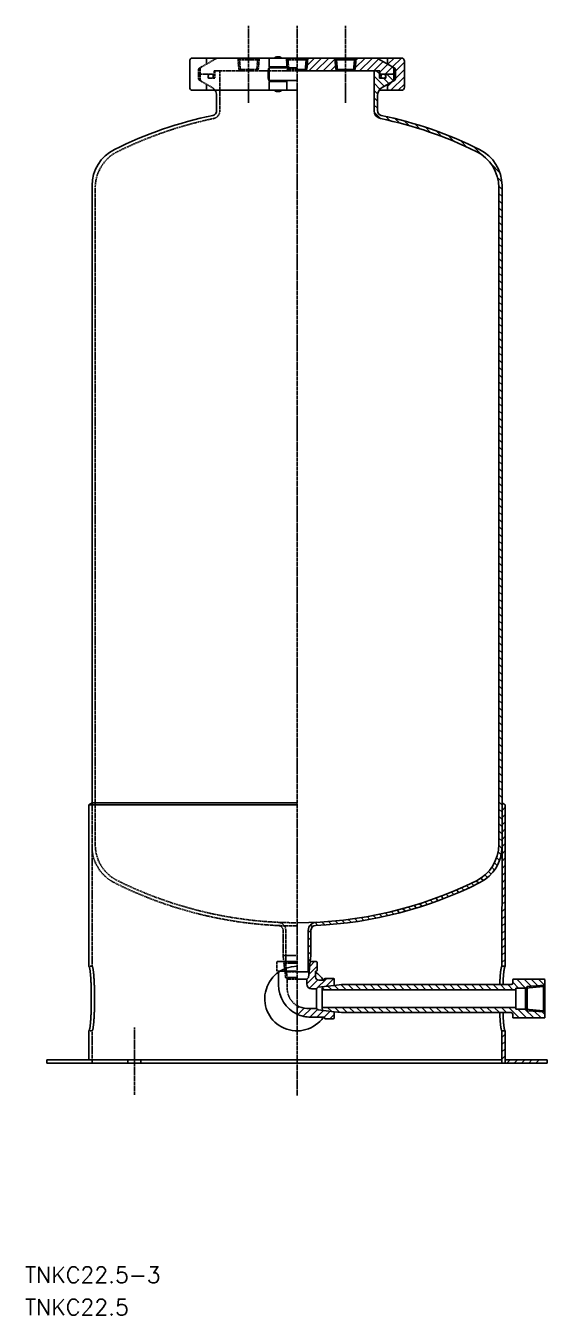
# Model space of a CAD drawing. Extents: x -175 to 175, y -1079 to 175.
# Drawn here: x -168 to 155, y -1079 to -280 of the extents above; entities that cross this region are included whole.
import ezdxf

# ---------------------------------------------------------------- set-up
doc = ezdxf.new("R2010")
doc.units = 0
doc.linetypes.add('CENTER', pattern=[2, 1.25, -0.25, 0.25, -0.25])
doc.linetypes.add('DASHED', pattern=[0.75, 0.5, -0.25])
doc.layers.get('0').update_dxf_attribs({"linetype": 'CONTINUOUS'})
doc.layers.add('CENTER', color=1, linetype='CENTER')
doc.styles.get("Standard").update_dxf_attribs({"font": 'txt.shx', "bigfont": 'bigfont.shx'})

# ---------------------------------------------------------------- blocks, each defined once
blk = doc.blocks.new('*X9')
at = {"color": 0, "linetype": 'CONTINUOUS'}
for p, q in [((130.07, -923), (132.07, -921)), ((134.56, -923), (136.56, -921)), ((139.05, -923), (141.05, -921)), ((143.54, -923), (145.54, -921)), ((148.03, -923), (150.03, -921))]:
    blk.add_line(p, q, dxfattribs=at)
blk = doc.blocks.new('*X10')
at = {"color": 0, "linetype": 'CONTINUOUS'}
for p, q in [((126.99, -907.07), (128.99, -905.07)), ((126.99, -911.56), (128.99, -909.56)), ((126.99, -916.05), (128.99, -914.05)), ((126.99, -920.54), (128.99, -918.54))]:
    blk.add_line(p, q, dxfattribs=at)
blk = doc.blocks.new('*X11')
at = {"color": 0, "linetype": 'CONTINUOUS'}
for p, q in [((6.22, -304.55), (10.77, -300)), ((7.26, -308), (15.26, -300)), ((11.75, -308), (19.75, -300)), ((16.24, -308), (23.45, -300.79)), ((36.08, -306.12), (42.2, -300)), ((36.52, -301.19), (37.71, -300)), ((38.69, -308), (46.69, -300)), ((43.18, -308), (50.6, -300.57)), ((47.67, -308), (53.45, -302.22)), ((56.3, -303.86), (60.16, -300)), ((59.14, -305.51), (64.64, -300.01)), ((61, -308.14), (66.5, -302.64)), ((20.73, -308), (23.81, -304.91)), ((51.35, -308.81), (56.3, -303.86)), ((54.65, -310), (59.14, -305.51)), ((58.12, -320), (66.5, -311.62)), ((59.14, -310), (60, -309.14)), ((61, -312.63), (66.5, -307.13)), ((56, -317.63), (59.12, -314.51)), ((62.61, -320), (66.5, -316.11))]:
    blk.add_line(p, q, dxfattribs=at)
blk = doc.blocks.new('*X12')
at = {"color": 0, "linetype": 'CONTINUOUS'}
for p, q in [((127, -761.87), (127.1, -761.77)), ((127, -766.36), (129, -764.36)), ((127, -770.85), (129, -768.85)), ((127, -775.34), (129, -773.35)), ((127, -779.83), (129, -777.84)), ((127, -784.32), (129, -782.33)), ((127, -788.81), (129, -786.82)), ((127, -793.31), (129, -791.31)), ((127, -797.8), (129, -795.8)), ((127, -802.29), (129, -800.29)), ((127, -806.78), (129, -804.78)), ((127, -811.27), (128.99, -809.27)), ((127, -815.76), (128.99, -813.76)), ((126.99, -824.74), (128.99, -822.74)), ((127, -820.25), (128.99, -818.25)), ((126.99, -829.23), (128.99, -827.23)), ((126.99, -833.72), (128.99, -831.72)), ((126.99, -838.21), (128.99, -836.21)), ((126.99, -842.7), (128.99, -840.7)), ((126.99, -847.19), (128.99, -845.2)), ((126.99, -851.69), (128.99, -849.69)), ((126.99, -856.18), (128.99, -854.18)), ((126.99, -860.67), (128.99, -858.67))]:
    blk.add_line(p, q, dxfattribs=at)
blk = doc.blocks.new('*X13')
at = {"color": 0, "linetype": 'CONTINUOUS'}
for p, q in [((7.29, -868.11), (12.5, -862.9)), ((7.88, -863.03), (10.91, -860)), ((6.07, -873.82), (11.5, -868.39)), ((11.95, -876.93), (18.37, -870.5)), ((17.98, -875.38), (22.78, -870.58)), ((7.76, -876.62), (12.96, -871.43)), ((0, -888.87), (0.99, -887.88)), ((0.52, -892.84), (4.43, -888.94)), ((3.89, -893.96), (8.78, -889.07)), ((7.85, -894.49), (12.64, -889.71)), ((12.33, -894.5), (16.39, -890.44)), ((16.82, -894.5), (20.44, -890.89)), ((20.31, -895.5), (23, -892.81))]:
    blk.add_line(p, q, dxfattribs=at)
blk = doc.blocks.new('*X14')
at = {"color": 0, "linetype": 'CONTINUOUS'}
for p, q in [((141.62, -876.45), (136.17, -871)), ((144.99, -875.33), (140.66, -871)), ((149.18, -875.02), (145.15, -871)), ((153.36, -874.72), (149.64, -871)), ((17, -877.55), (15.76, -876.31)), ((21.49, -877.55), (19.19, -875.25)), ((25.98, -877.55), (23.24, -874.81)), ((30.47, -877.55), (27.3, -874.38)), ((34.96, -877.55), (31.76, -874.35)), ((39.45, -877.55), (36.25, -874.35)), ((43.94, -877.55), (40.74, -874.35)), ((48.43, -877.55), (45.23, -874.35)), ((52.92, -877.55), (49.72, -874.35)), ((57.41, -877.55), (54.21, -874.35)), ((61.9, -877.55), (58.7, -874.35)), ((66.39, -877.55), (63.19, -874.35)), ((70.88, -877.55), (67.68, -874.35)), ((75.37, -877.55), (72.17, -874.35)), ((79.86, -877.55), (76.66, -874.35)), ((84.35, -877.55), (81.15, -874.35)), ((88.84, -877.55), (85.64, -874.35)), ((93.33, -877.55), (90.13, -874.35)), ((97.82, -877.55), (94.62, -874.35)), ((102.31, -877.55), (99.11, -874.35)), ((106.8, -877.55), (103.6, -874.35)), ((111.29, -877.55), (108.09, -874.35)), ((115.78, -877.55), (112.58, -874.35)), ((120.27, -877.55), (117.07, -874.35)), ((124.76, -877.55), (121.56, -874.35)), ((129.25, -877.55), (126.05, -874.35)), ((133.74, -877.55), (130.54, -874.35)), ((137.15, -876.47), (133.61, -872.92)), ((21.47, -891), (18.92, -888.45)), ((26.49, -891.53), (23.41, -888.45)), ((31.1, -891.65), (27.9, -888.45)), ((35.59, -891.65), (32.39, -888.45)), ((40.08, -891.65), (36.88, -888.45)), ((44.57, -891.65), (41.37, -888.45)), ((49.06, -891.65), (45.86, -888.45)), ((53.55, -891.65), (50.35, -888.45)), ((58.04, -891.65), (54.84, -888.45)), ((62.53, -891.65), (59.33, -888.45)), ((67.02, -891.65), (63.82, -888.45)), ((71.51, -891.65), (68.31, -888.45)), ((76, -891.65), (72.8, -888.45)), ((80.49, -891.65), (77.29, -888.45)), ((84.98, -891.65), (81.78, -888.45)), ((89.47, -891.65), (86.27, -888.45)), ((93.96, -891.65), (90.76, -888.45)), ((98.45, -891.65), (95.25, -888.45)), ((102.94, -891.65), (99.74, -888.45)), ((107.43, -891.65), (104.23, -888.45)), ((111.92, -891.65), (108.72, -888.45)), ((116.41, -891.65), (113.21, -888.45)), ((120.9, -891.65), (117.7, -888.45)), ((125.39, -891.65), (122.19, -888.45)), ((129.88, -891.65), (126.68, -888.45)), ((137.72, -895), (131.17, -888.45)), ((142.21, -895), (136.74, -889.53)), ((146.7, -895), (141.23, -889.53)), ((151.19, -895), (147.01, -890.82)), ((153.61, -892.92), (151.86, -891.17))]:
    blk.add_line(p, q, dxfattribs=at)
blk = doc.blocks.new('*X15')
at = {"color": 0, "linetype": 'CONTINUOUS'}
for p, q in [((54.06, -317.43), (47.8, -311.16)), ((51, -309.87), (49.13, -308)), ((59.63, -314.01), (55.62, -310)), ((51.41, -319.26), (47.8, -315.65)), ((56.91, -315.78), (53.53, -312.4)), ((49.9, -322.25), (47.8, -320.14)), ((49.8, -326.63), (47.8, -324.63)), ((49.8, -331.12), (47.8, -329.12)), ((51.65, -337.47), (47.93, -333.75)), ((57.43, -338.75), (54.77, -336.1)), ((63.39, -340.22), (60.63, -337.46)), ((69.57, -341.91), (66.69, -339.03)), ((76, -343.85), (72.97, -340.83)), ((82.72, -346.08), (79.53, -342.89)), ((89.78, -348.66), (86.39, -345.26)), ((97.26, -351.65), (93.62, -348)), ((105.27, -355.16), (101.3, -351.2)), ((114.73, -360.13), (109.56, -354.96)), ((125.68, -371.09), (120.2, -365.6)), ((126.89, -376.79), (124.21, -374.11)), ((127, -381.38), (124.98, -379.36)), ((127, -385.87), (125, -383.87)), ((127, -390.36), (125, -388.36)), ((127, -394.85), (125, -392.85)), ((127, -399.34), (125, -397.34)), ((127, -403.83), (125, -401.83)), ((127, -408.32), (125, -406.32)), ((127, -412.81), (125, -410.81)), ((127, -417.3), (125, -415.3)), ((127, -421.79), (125, -419.79)), ((127, -426.28), (125, -424.28)), ((127, -430.78), (125, -428.78)), ((127, -435.27), (125, -433.27)), ((127, -439.76), (125, -437.76)), ((127, -444.25), (125, -442.25)), ((127, -448.74), (125, -446.74)), ((127, -453.23), (125, -451.23)), ((127, -457.72), (125, -455.72)), ((127, -462.21), (125, -460.21)), ((127, -466.7), (125, -464.7)), ((127, -471.19), (125, -469.19)), ((127, -475.68), (125, -473.68)), ((127, -480.17), (125, -478.17)), ((127, -484.66), (125, -482.66)), ((127, -489.15), (125, -487.15)), ((127, -493.64), (125, -491.64)), ((127, -498.13), (125, -496.13)), ((127, -502.62), (125, -500.62)), ((127, -507.11), (125, -505.11)), ((127, -511.6), (125, -509.6)), ((127, -516.09), (125, -514.09)), ((127, -520.58), (125, -518.58)), ((127, -525.07), (125, -523.07)), ((127, -529.56), (125, -527.56)), ((127, -534.05), (125, -532.05)), ((127, -538.54), (125, -536.54)), ((127, -543.03), (125, -541.03)), ((127, -547.52), (125, -545.52)), ((127, -552.01), (125, -550.01)), ((127, -556.5), (125, -554.5)), ((127, -560.99), (125, -558.99)), ((127, -565.48), (125, -563.48)), ((127, -569.97), (125, -567.97)), ((127, -574.46), (125, -572.46)), ((127, -578.95), (125, -576.95)), ((127, -583.44), (125, -581.44)), ((127, -587.93), (125, -585.93)), ((127, -592.42), (125, -590.42)), ((127, -596.91), (125, -594.91)), ((127, -601.4), (125, -599.4)), ((127, -605.89), (125, -603.89)), ((127, -610.38), (125, -608.38)), ((127, -614.87), (125, -612.87)), ((127, -619.36), (125, -617.36)), ((127, -623.85), (125, -621.85)), ((127, -628.34), (125, -626.34)), ((127, -632.83), (125, -630.83)), ((127, -637.32), (125, -635.32)), ((127, -641.81), (125, -639.81)), ((127, -646.3), (125, -644.3)), ((127, -650.79), (125, -648.79)), ((127, -655.28), (125, -653.28)), ((127, -659.77), (125, -657.77)), ((127, -664.26), (125, -662.26)), ((127, -668.75), (125, -666.75)), ((127, -673.24), (125, -671.24)), ((127, -677.73), (125, -675.73)), ((127, -682.22), (125, -680.22)), ((127, -686.71), (125, -684.71)), ((127, -691.2), (125, -689.2)), ((127, -695.69), (125, -693.69)), ((127, -700.18), (125, -698.18)), ((127, -704.67), (125, -702.67)), ((127, -709.16), (125, -707.16)), ((127, -713.65), (125, -711.65)), ((127, -718.14), (125, -716.14)), ((127, -722.63), (125, -720.63)), ((127, -727.12), (125, -725.12)), ((127, -731.61), (125, -729.61)), ((127, -736.1), (125, -734.1)), ((127, -740.59), (125, -738.59)), ((127, -745.08), (125, -743.08)), ((127, -749.57), (125, -747.57)), ((127, -754.06), (125, -752.06)), ((127, -758.55), (125, -756.55)), ((127, -763.04), (125, -761.04)), ((127, -767.53), (125, -765.53)), ((127, -772.02), (125, -770.02)), ((127, -776.51), (125, -774.51)), ((127, -781.01), (125, -779.01)), ((127, -785.5), (125, -783.5)), ((126.97, -789.96), (125, -787.98)), ((124.07, -800.53), (122.33, -798.79)), ((125.46, -797.43), (123.66, -795.63)), ((126.46, -793.94), (124.59, -792.07)), ((118.04, -807.97), (116.45, -806.38)), ((120.34, -805.78), (118.71, -804.14)), ((122.36, -803.3), (120.67, -801.62)), ((103.43, -815.8), (101.91, -814.29)), ((106.5, -814.39), (105, -812.88)), ((109.55, -812.95), (108.05, -811.45)), ((112.56, -811.47), (111.07, -809.97)), ((115.45, -809.87), (113.91, -808.33)), ((80.87, -824.68), (79.29, -823.09)), ((84.21, -823.52), (82.63, -821.95)), ((87.5, -822.33), (85.94, -820.77)), ((90.76, -821.1), (89.21, -819.54)), ((93.98, -819.83), (92.44, -818.28)), ((97.16, -818.52), (95.63, -816.99)), ((100.31, -817.18), (98.79, -815.65)), ((52.69, -832.42), (51.01, -830.74)), ((56.37, -831.61), (54.7, -829.94)), ((60, -830.75), (58.35, -829.1)), ((63.59, -829.85), (61.95, -828.2)), ((67.13, -828.9), (65.5, -827.27)), ((70.63, -827.9), (69.01, -826.29)), ((74.08, -826.87), (72.48, -825.26)), ((77.5, -825.79), (75.9, -824.2)), ((9.49, -838.61), (8.27, -837.39)), ((12.99, -837.62), (11.16, -835.79)), ((17.23, -837.37), (15.39, -835.53)), ((21.4, -837.05), (19.58, -835.23)), ((25.51, -836.67), (23.71, -834.87)), ((29.56, -836.23), (27.78, -834.45)), ((33.55, -835.73), (31.79, -833.97)), ((37.49, -835.18), (35.74, -833.43)), ((41.37, -834.57), (39.64, -832.84)), ((45.19, -833.9), (43.48, -832.19)), ((48.97, -833.19), (47.27, -831.49)), ((8.65, -842.26), (7, -840.61)), ((8.65, -846.75), (7, -845.1)), ((8.65, -851.24), (7, -849.59)), ((8.65, -855.73), (7, -854.08)), ((8.25, -859.82), (7, -858.57)), ((7.79, -863.85), (7, -863.06))]:
    blk.add_line(p, q, dxfattribs=at)

msp = doc.modelspace()

# ---------------------------------------------------------------- linework, layer by layer
at = {"color": 7, "linetype": 'CONTINUOUS'}
for p, q in [((-66.5, -302), (-66.5, -318)), ((-56.5, -300), (-64.5, -300)), ((-48.8, -300), (-56.5, -300)), ((0, -300), (-48.8, -300)), ((-17.25, -300), (-17.25, -305.5)), ((-6.25, -300), (-6.25, -305.5)), ((0, -300), (48.8, -300)), ((0, -301), (6.54, -301)), ((5.63, -301), (5, -308)), ((6.63, -300), (5.63, -301)), ((6.63, -300), (6, -307)), ((23.37, -300), (24, -307)), ((23.37, -300), (24.37, -301)), ((23.46, -301), (36.54, -301)), ((24.37, -301), (25, -308)), ((35.63, -301), (35, -308)), ((36.63, -300), (35.63, -301)), ((36.63, -300), (36, -307)), ((48.8, -300), (56.5, -300)), ((60.5, -306.29), (50.3, -300.4)), ((56, -300.5), (56, -303.69)), ((56.5, -300), (64.5, -300)), ((66.5, -302), (66.5, -318)), ((-17.25, -305.5), (-6.25, -305.5)), ((-17.25, -306), (0, -306)), ((-17.25, -306), (-17.25, -314)), ((-13.89, -305.5), (-13.89, -306)), ((-9.61, -305.5), (-9.61, -306)), ((0, -307), (6, -307)), ((0, -308), (51.35, -308)), ((6, -307), (5, -308)), ((24, -307), (36, -307)), ((24, -307), (25, -308)), ((36, -307), (35, -308)), ((47.8, -308), (47.8, -332.6)), ((51, -308), (51, -312.4)), ((51, -310), (60, -310)), ((51.35, -308), (51.35, -310)), ((55, -310), (55, -312.4)), ((60, -307.15), (60, -312.85)), ((61, -307.15), (61, -312.85)), ((-17.25, -314), (0, -314)), ((-17.25, -314.5), (-6.25, -314.5)), ((-17.25, -314.5), (-17.25, -320)), ((-13.89, -314), (-13.89, -314.5)), ((-9.61, -314), (-9.61, -314.5)), ((-6.25, -314.5), (-6.25, -320)), ((51, -312.4), (55, -312.4)), ((60.5, -313.71), (52.8, -318.16)), ((56, -316.31), (56, -319.5)), ((-56.5, -320), (-64.5, -320)), ((-56.5, -320), (-50.82, -320)), ((-50.82, -320), (0, -320)), ((-49.8, -323.35), (-49.8, -332.6)), ((49.8, -323.35), (49.8, -332.6)), ((56.5, -320), (50.82, -320)), ((56.5, -320), (64.5, -320)), ((-127, -761.71), (-127, -379.09)), ((125, -758.6), (125, -380.33)), ((127, -758.6), (127, -379.09)), ((125, -758.6), (125, -784.17)), ((127, -758.6), (127, -784.17)), ((-129, -763), (-127, -761.71)), ((-129, -763), (-129, -863)), ((-129, -763), (0, -763)), ((-127, -761.71), (0, -761.71)), ((129, -763), (127, -761.71)), ((129, -763), (128.99, -863)), ((125, -784.17), (125, -787.56)), ((127, -788.79), (126.99, -863)), ((127, -784.17), (127, -788.79)), ((127, -798.02), (127, -798.92)), ((7, -840.72), (7, -866.35)), ((8.65, -840.68), (8.65, -856.35)), ((8.23, -860), (7.07, -870)), ((8.23, -860), (7.5, -866.35)), ((8.65, -856.35), (8.23, -860)), ((11, -860), (8.23, -860)), ((8.23, -860), (12, -860)), ((12.5, -860.5), (12.5, -865.5)), ((126.99, -863), (128.99, -863)), ((-11.5, -866.64), (-11.5, -874.5)), ((-10.54, -866), (0, -866)), ((0, -866.35), (7.5, -866.35)), ((0, -871), (6.07, -871)), ((7.07, -870), (6.07, -871)), ((6.07, -871), (6.07, -873.93)), ((11.5, -866), (11.5, -869.5)), ((11.5, -866), (12, -866)), ((17, -871), (17, -871.5)), ((22.5, -870.5), (17.5, -870.5)), ((23, -871), (23, -874.83)), ((134.11, -871), (153.11, -871)), ((12, -876.93), (9.07, -876.93)), ((13, -875.93), (12, -876.93)), ((12, -876.93), (12, -889.07)), ((23, -874.83), (13, -875.93)), ((13.5, -871.5), (17, -871.5)), ((16.6, -875.5), (15.61, -876.47)), ((15.61, -876.47), (15.61, -883)), ((32.55, -877.55), (15.61, -877.55)), ((23, -874.83), (27.61, -874.35)), ((27.61, -874.35), (32.55, -874.35)), ((132.61, -874.35), (28.32, -874.35)), ((135.61, -877.55), (28.32, -877.55)), ((133.61, -871.5), (133.61, -873.35)), ((135.61, -876.47), (141.61, -876.47)), ((135.61, -876.47), (135.61, -883)), ((152.73, -875.5), (141.61, -876.47)), ((142.6, -875.5), (141.61, -876.47)), ((141.61, -876.47), (141.61, -883)), ((142.6, -875.5), (153.61, -874.7)), ((142.6, -875.5), (142.6, -883)), ((153.61, -874.7), (152.73, -875.5)), ((152.73, -875.5), (152.73, -883)), ((153.61, -871.5), (153.61, -894.5)), ((15.61, -889.53), (15.61, -883)), ((135.61, -889.53), (135.61, -883)), ((141.61, -889.53), (141.61, -883)), ((142.6, -890.5), (142.6, -883)), ((152.73, -890.5), (152.73, -883)), ((153.61, -889.53), (153.61, -883)), ((153.61, -889.53), (153.61, -883)), ((153.61, -889.53), (153.61, -883)), ((12, -889.07), (6, -889.07)), ((8.5, -894.5), (17, -894.5)), ((13, -890.07), (12, -889.07)), ((23, -891.17), (13, -890.07)), ((32.55, -888.45), (15.61, -888.45)), ((16.6, -890.5), (15.61, -889.53)), ((17, -894.5), (17, -895)), ((23, -891.17), (23, -895)), ((23, -891.17), (27.61, -891.65)), ((27.61, -891.65), (32.55, -891.65)), ((135.61, -888.45), (28.32, -888.45)), ((132.61, -891.65), (28.32, -891.65)), ((133.61, -892.65), (133.61, -894.5)), ((134.11, -895), (153.11, -895)), ((135.61, -889.53), (141.61, -889.53)), ((152.73, -890.5), (141.61, -889.53)), ((142.6, -890.5), (141.61, -889.53)), ((142.6, -890.5), (153.61, -891.3)), ((153.61, -891.3), (152.73, -890.5)), ((-129, -903), (-129, -921)), ((22.5, -895.5), (17.5, -895.5)), ((126.99, -903), (128.99, -903)), ((126.99, -903), (126.99, -923)), ((128.99, -903), (128.99, -923)), ((126.99, -921), (-155, -921)), ((-155, -921), (-155, -923)), ((155, -923), (-155, -923)), ((128.99, -921), (147.19, -921)), ((128.99, -921), (155, -921)), ((155, -921), (155, -923))]:
    msp.add_line(p, q, dxfattribs=at)
at = {"color": 3, "linetype": 'DASHED'}
for p, q in [((-60.5, -306.29), (-50.3, -300.4)), ((-56, -300.5), (-56, -303.69)), ((-36.63, -300), (-36, -307)), ((-36.63, -300), (-35.63, -301)), ((-23.46, -301), (-36.54, -301)), ((-35.63, -301), (-35, -308)), ((-24.37, -301), (-25, -308)), ((-23.37, -300), (-24.37, -301)), ((-23.37, -300), (-24, -307)), ((-6.63, -300), (-5.63, -301)), ((-6.63, -300), (-6, -307)), ((0, -301), (-6.54, -301)), ((-5.63, -301), (-5, -308)), ((-61, -307.15), (-61, -312.85)), ((-60, -307.15), (-60, -312.85)), ((-51, -310), (-60, -310)), ((-55, -310), (-55, -312.4)), ((0, -308), (-51.35, -308)), ((-51.35, -308), (-51.35, -310)), ((-51, -308), (-51, -312.4)), ((-47.8, -308), (-47.8, -332.6)), ((-24, -307), (-36, -307)), ((-36, -307), (-35, -308)), ((-24, -307), (-25, -308)), ((0, -307), (-6, -307)), ((-6, -307), (-5, -308)), ((-60.5, -313.71), (-52.8, -318.16)), ((-56, -316.31), (-56, -319.5)), ((-51, -312.4), (-55, -312.4)), ((-125, -787.56), (-125, -380.33)), ((-127, -761.71), (-127, -863)), ((-8.65, -840.73), (-8.65, -856.35)), ((-7, -840.72), (-7, -866.35)), ((-129, -863), (-127, -863)), ((-12.5, -860.5), (-12.5, -865.5)), ((-12, -860), (0, -860)), ((0, -860), (-11, -860)), ((-8.65, -856.35), (-8.23, -860)), ((-8.65, -856.35), (0, -856.35)), ((-8.23, -860), (-7.5, -866.35)), ((-8.07, -860), (-7.07, -861)), ((-8.07, -860), (-7.07, -870)), ((-7.07, -861), (-6.07, -871)), ((-7.07, -861), (0, -861)), ((-10.54, -866), (-12, -866)), ((-11.5, -866.64), (-11.5, -866)), ((0, -866.35), (-7.5, -866.35)), ((-7.07, -870), (-6.07, -871)), ((-7.07, -870), (0, -870)), ((-6.07, -871), (-6.07, -877)), ((0, -871), (-6.07, -871)), ((-129, -903), (-127, -903)), ((-127, -903), (-127, -923)), ((-104.76, -921), (-104.76, -923)), ((-96.76, -921), (-96.76, -923))]:
    msp.add_line(p, q, dxfattribs=at)
at = {"color": 7, "linetype": 'CONTINUOUS'}
for points in [[(-9.61, -300, 0), (-9.61, -299.98, 0), (-9.61, -299.96, 0), (-9.62, -299.94, 0), (-9.62, -299.93, 0), (-9.63, -299.91, 0), (-9.64, -299.89, 0), (-9.64, -299.87, 0), (-9.65, -299.85, 0), (-9.66, -299.84, 0), (-9.68, -299.82, 0), (-9.69, -299.8, 0), (-9.7, -299.78, 0), (-9.72, -299.77, 0), (-9.74, -299.75, 0), (-9.76, -299.73, 0), (-9.78, -299.71, 0), (-9.8, -299.7, 0), (-9.82, -299.68, 0), (-9.84, -299.66, 0), (-9.86, -299.65, 0), (-9.89, -299.63, 0), (-9.92, -299.62, 0), (-9.94, -299.6, 0), (-9.97, -299.58, 0), (-10, -299.57, 0), (-10.03, -299.56, 0), (-10.06, -299.54, 0), (-10.1, -299.53, 0), (-10.13, -299.51, 0), (-10.17, -299.5, 0), (-10.2, -299.49, 0), (-10.24, -299.47, 0), (-10.28, -299.46, 0), (-10.31, -299.45, 0), (-10.35, -299.44, 0), (-10.39, -299.42, 0), (-10.43, -299.41, 0), (-10.48, -299.4, 0), (-10.52, -299.39, 0), (-10.56, -299.38, 0), (-10.61, -299.37, 0), (-10.65, -299.36, 0), (-10.7, -299.35, 0), (-10.74, -299.34, 0), (-10.79, -299.33, 0), (-10.84, -299.32, 0), (-10.88, -299.32, 0), (-10.93, -299.31, 0), (-10.98, -299.3, 0), (-11.03, -299.3, 0), (-11.08, -299.29, 0), (-11.13, -299.29, 0), (-11.18, -299.28, 0), (-11.23, -299.28, 0), (-11.28, -299.27, 0), (-11.33, -299.27, 0), (-11.38, -299.26, 0), (-11.44, -299.26, 0), (-11.49, -299.26, 0), (-11.54, -299.26, 0), (-11.59, -299.25, 0), (-11.65, -299.25, 0), (-11.7, -299.25, 0), (-11.75, -299.25, 0), (-11.8, -299.25, 0), (-11.85, -299.25, 0), (-11.91, -299.25, 0), (-11.96, -299.26, 0), (-12.01, -299.26, 0), (-12.06, -299.26, 0), (-12.12, -299.26, 0), (-12.17, -299.27, 0), (-12.22, -299.27, 0), (-12.27, -299.28, 0), (-12.32, -299.28, 0), (-12.37, -299.29, 0), (-12.42, -299.29, 0), (-12.47, -299.3, 0), (-12.52, -299.3, 0), (-12.57, -299.31, 0), (-12.62, -299.32, 0), (-12.66, -299.32, 0), (-12.71, -299.33, 0), (-12.76, -299.34, 0), (-12.8, -299.35, 0), (-12.85, -299.36, 0), (-12.89, -299.37, 0), (-12.94, -299.38, 0), (-12.98, -299.39, 0), (-13.02, -299.4, 0), (-13.07, -299.41, 0), (-13.11, -299.42, 0), (-13.15, -299.44, 0), (-13.19, -299.45, 0), (-13.22, -299.46, 0), (-13.26, -299.47, 0), (-13.3, -299.49, 0), (-13.33, -299.5, 0), (-13.37, -299.51, 0), (-13.4, -299.53, 0), (-13.44, -299.54, 0), (-13.47, -299.56, 0), (-13.5, -299.57, 0), (-13.53, -299.58, 0), (-13.56, -299.6, 0), (-13.58, -299.62, 0), (-13.61, -299.63, 0), (-13.64, -299.65, 0), (-13.66, -299.66, 0), (-13.68, -299.68, 0), (-13.7, -299.7, 0), (-13.72, -299.71, 0), (-13.74, -299.73, 0), (-13.76, -299.75, 0), (-13.78, -299.77, 0), (-13.8, -299.78, 0), (-13.81, -299.8, 0), (-13.82, -299.82, 0), (-13.84, -299.84, 0), (-13.85, -299.85, 0), (-13.86, -299.87, 0), (-13.86, -299.89, 0), (-13.87, -299.91, 0), (-13.88, -299.93, 0), (-13.88, -299.94, 0), (-13.89, -299.96, 0), (-13.89, -299.98, 0), (-13.89, -300, 0)], [(-17.25, -306, 0), (-17.27, -306, 0), (-17.28, -306, 0), (-17.3, -306.01, 0), (-17.32, -306.02, 0), (-17.34, -306.03, 0), (-17.35, -306.04, 0), (-17.37, -306.06, 0), (-17.39, -306.08, 0), (-17.4, -306.1, 0), (-17.42, -306.12, 0), (-17.44, -306.14, 0), (-17.45, -306.17, 0), (-17.47, -306.2, 0), (-17.49, -306.23, 0), (-17.5, -306.27, 0), (-17.52, -306.3, 0), (-17.53, -306.34, 0), (-17.55, -306.38, 0), (-17.57, -306.43, 0), (-17.58, -306.47, 0), (-17.6, -306.52, 0), (-17.61, -306.57, 0), (-17.62, -306.62, 0), (-17.64, -306.67, 0), (-17.65, -306.73, 0), (-17.67, -306.79, 0), (-17.68, -306.85, 0), (-17.69, -306.91, 0), (-17.71, -306.97, 0), (-17.72, -307.04, 0), (-17.73, -307.1, 0), (-17.75, -307.17, 0), (-17.76, -307.24, 0), (-17.77, -307.31, 0), (-17.78, -307.39, 0), (-17.79, -307.46, 0), (-17.8, -307.54, 0), (-17.81, -307.62, 0), (-17.82, -307.7, 0), (-17.83, -307.78, 0), (-17.84, -307.86, 0), (-17.85, -307.94, 0), (-17.86, -308.03, 0), (-17.87, -308.11, 0), (-17.88, -308.2, 0), (-17.88, -308.29, 0), (-17.89, -308.38, 0), (-17.9, -308.47, 0), (-17.9, -308.56, 0), (-17.91, -308.65, 0), (-17.92, -308.75, 0), (-17.92, -308.84, 0), (-17.93, -308.93, 0), (-17.93, -309.03, 0), (-17.93, -309.12, 0), (-17.94, -309.22, 0), (-17.94, -309.32, 0), (-17.94, -309.41, 0), (-17.95, -309.51, 0), (-17.95, -309.61, 0), (-17.95, -309.71, 0), (-17.95, -309.8, 0), (-17.95, -309.9, 0), (-17.95, -310, 0), (-17.95, -310.1, 0), (-17.95, -310.2, 0), (-17.95, -310.29, 0), (-17.95, -310.39, 0), (-17.95, -310.49, 0), (-17.94, -310.59, 0), (-17.94, -310.68, 0), (-17.94, -310.78, 0), (-17.93, -310.88, 0), (-17.93, -310.97, 0), (-17.93, -311.07, 0), (-17.92, -311.16, 0), (-17.92, -311.25, 0), (-17.91, -311.35, 0), (-17.9, -311.44, 0), (-17.9, -311.53, 0), (-17.89, -311.62, 0), (-17.88, -311.71, 0), (-17.88, -311.8, 0), (-17.87, -311.89, 0), (-17.86, -311.97, 0), (-17.85, -312.06, 0), (-17.84, -312.14, 0), (-17.83, -312.22, 0), (-17.82, -312.3, 0), (-17.81, -312.38, 0), (-17.8, -312.46, 0), (-17.79, -312.54, 0), (-17.78, -312.61, 0), (-17.77, -312.69, 0), (-17.76, -312.76, 0), (-17.75, -312.83, 0), (-17.73, -312.9, 0), (-17.72, -312.96, 0), (-17.71, -313.03, 0), (-17.69, -313.09, 0), (-17.68, -313.15, 0), (-17.67, -313.21, 0), (-17.65, -313.27, 0), (-17.64, -313.33, 0), (-17.62, -313.38, 0), (-17.61, -313.43, 0), (-17.6, -313.48, 0), (-17.58, -313.53, 0), (-17.57, -313.57, 0), (-17.55, -313.62, 0), (-17.53, -313.66, 0), (-17.52, -313.7, 0), (-17.5, -313.73, 0), (-17.49, -313.77, 0), (-17.47, -313.8, 0), (-17.45, -313.83, 0), (-17.44, -313.86, 0), (-17.42, -313.88, 0), (-17.4, -313.9, 0), (-17.39, -313.92, 0), (-17.37, -313.94, 0), (-17.35, -313.96, 0), (-17.34, -313.97, 0), (-17.32, -313.98, 0), (-17.3, -313.99, 0), (-17.28, -314, 0), (-17.27, -314, 0), (-17.25, -314, 0)], [(-9.61, -320, 0), (-9.61, -320.02, 0), (-9.61, -320.04, 0), (-9.62, -320.06, 0), (-9.62, -320.07, 0), (-9.63, -320.09, 0), (-9.64, -320.11, 0), (-9.64, -320.13, 0), (-9.65, -320.15, 0), (-9.66, -320.16, 0), (-9.68, -320.18, 0), (-9.69, -320.2, 0), (-9.7, -320.22, 0), (-9.72, -320.23, 0), (-9.74, -320.25, 0), (-9.76, -320.27, 0), (-9.78, -320.29, 0), (-9.8, -320.3, 0), (-9.82, -320.32, 0), (-9.84, -320.34, 0), (-9.86, -320.35, 0), (-9.89, -320.37, 0), (-9.92, -320.38, 0), (-9.94, -320.4, 0), (-9.97, -320.42, 0), (-10, -320.43, 0), (-10.03, -320.44, 0), (-10.06, -320.46, 0), (-10.1, -320.47, 0), (-10.13, -320.49, 0), (-10.17, -320.5, 0), (-10.2, -320.51, 0), (-10.24, -320.53, 0), (-10.28, -320.54, 0), (-10.31, -320.55, 0), (-10.35, -320.56, 0), (-10.39, -320.58, 0), (-10.43, -320.59, 0), (-10.48, -320.6, 0), (-10.52, -320.61, 0), (-10.56, -320.62, 0), (-10.61, -320.63, 0), (-10.65, -320.64, 0), (-10.7, -320.65, 0), (-10.74, -320.66, 0), (-10.79, -320.67, 0), (-10.84, -320.68, 0), (-10.88, -320.68, 0), (-10.93, -320.69, 0), (-10.98, -320.7, 0), (-11.03, -320.7, 0), (-11.08, -320.71, 0), (-11.13, -320.71, 0), (-11.18, -320.72, 0), (-11.23, -320.72, 0), (-11.28, -320.73, 0), (-11.33, -320.73, 0), (-11.38, -320.74, 0), (-11.44, -320.74, 0), (-11.49, -320.74, 0), (-11.54, -320.74, 0), (-11.59, -320.75, 0), (-11.65, -320.75, 0), (-11.7, -320.75, 0), (-11.75, -320.75, 0), (-11.8, -320.75, 0), (-11.85, -320.75, 0), (-11.91, -320.75, 0), (-11.96, -320.74, 0), (-12.01, -320.74, 0), (-12.06, -320.74, 0), (-12.12, -320.74, 0), (-12.17, -320.73, 0), (-12.22, -320.73, 0), (-12.27, -320.72, 0), (-12.32, -320.72, 0), (-12.37, -320.71, 0), (-12.42, -320.71, 0), (-12.47, -320.7, 0), (-12.52, -320.7, 0), (-12.57, -320.69, 0), (-12.62, -320.68, 0), (-12.66, -320.68, 0), (-12.71, -320.67, 0), (-12.76, -320.66, 0), (-12.8, -320.65, 0), (-12.85, -320.64, 0), (-12.89, -320.63, 0), (-12.94, -320.62, 0), (-12.98, -320.61, 0), (-13.02, -320.6, 0), (-13.07, -320.59, 0), (-13.11, -320.58, 0), (-13.15, -320.56, 0), (-13.19, -320.55, 0), (-13.22, -320.54, 0), (-13.26, -320.53, 0), (-13.3, -320.51, 0), (-13.33, -320.5, 0), (-13.37, -320.49, 0), (-13.4, -320.47, 0), (-13.44, -320.46, 0), (-13.47, -320.44, 0), (-13.5, -320.43, 0), (-13.53, -320.42, 0), (-13.56, -320.4, 0), (-13.58, -320.38, 0), (-13.61, -320.37, 0), (-13.64, -320.35, 0), (-13.66, -320.34, 0), (-13.68, -320.32, 0), (-13.7, -320.3, 0), (-13.72, -320.29, 0), (-13.74, -320.27, 0), (-13.76, -320.25, 0), (-13.78, -320.23, 0), (-13.8, -320.22, 0), (-13.81, -320.2, 0), (-13.82, -320.18, 0), (-13.84, -320.16, 0), (-13.85, -320.15, 0), (-13.86, -320.13, 0), (-13.86, -320.11, 0), (-13.87, -320.09, 0), (-13.88, -320.07, 0), (-13.88, -320.06, 0), (-13.89, -320.04, 0), (-13.89, -320.02, 0), (-13.89, -320, 0)], [(-129, -903, 0), (-128.96, -902.99, 0), (-128.92, -902.98, 0), (-128.88, -902.95, 0), (-128.85, -902.9, 0), (-128.81, -902.85, 0), (-128.77, -902.78, 0), (-128.73, -902.71, 0), (-128.7, -902.62, 0), (-128.66, -902.51, 0), (-128.62, -902.4, 0), (-128.58, -902.28, 0), (-128.55, -902.14, 0), (-128.51, -901.99, 0), (-128.47, -901.83, 0), (-128.44, -901.66, 0), (-128.4, -901.48, 0), (-128.37, -901.28, 0), (-128.33, -901.08, 0), (-128.3, -900.86, 0), (-128.26, -900.64, 0), (-128.23, -900.4, 0), (-128.2, -900.15, 0), (-128.17, -899.9, 0), (-128.13, -899.63, 0), (-128.1, -899.35, 0), (-128.07, -899.06, 0), (-128.04, -898.77, 0), (-128.01, -898.46, 0), (-127.98, -898.14, 0), (-127.95, -897.82, 0), (-127.92, -897.48, 0), (-127.9, -897.14, 0), (-127.87, -896.79, 0), (-127.84, -896.43, 0), (-127.82, -896.06, 0), (-127.79, -895.69, 0), (-127.77, -895.3, 0), (-127.75, -894.91, 0), (-127.72, -894.52, 0), (-127.7, -894.11, 0), (-127.68, -893.7, 0), (-127.66, -893.28, 0), (-127.64, -892.86, 0), (-127.62, -892.43, 0), (-127.61, -891.99, 0), (-127.59, -891.55, 0), (-127.57, -891.11, 0), (-127.56, -890.65, 0), (-127.55, -890.2, 0), (-127.53, -889.74, 0), (-127.52, -889.27, 0), (-127.51, -888.81, 0), (-127.5, -888.33, 0), (-127.49, -887.86, 0), (-127.48, -887.38, 0), (-127.47, -886.9, 0), (-127.46, -886.42, 0), (-127.46, -885.93, 0), (-127.45, -885.45, 0), (-127.45, -884.96, 0), (-127.44, -884.47, 0), (-127.44, -883.98, 0), (-127.44, -883.49, 0), (-127.44, -883, 0), (-127.44, -882.51, 0), (-127.44, -882.02, 0), (-127.44, -881.53, 0), (-127.45, -881.04, 0), (-127.45, -880.55, 0), (-127.46, -880.07, 0), (-127.46, -879.58, 0), (-127.47, -879.1, 0), (-127.48, -878.62, 0), (-127.49, -878.14, 0), (-127.5, -877.67, 0), (-127.51, -877.19, 0), (-127.52, -876.73, 0), (-127.53, -876.26, 0), (-127.55, -875.8, 0), (-127.56, -875.35, 0), (-127.57, -874.89, 0), (-127.59, -874.45, 0), (-127.61, -874.01, 0), (-127.62, -873.57, 0), (-127.64, -873.14, 0), (-127.66, -872.72, 0), (-127.68, -872.3, 0), (-127.7, -871.89, 0), (-127.72, -871.48, 0), (-127.75, -871.09, 0), (-127.77, -870.7, 0), (-127.79, -870.31, 0), (-127.82, -869.94, 0), (-127.84, -869.57, 0), (-127.87, -869.21, 0), (-127.9, -868.86, 0), (-127.92, -868.51, 0), (-127.95, -868.18, 0), (-127.98, -867.86, 0), (-128.01, -867.54, 0), (-128.04, -867.23, 0), (-128.07, -866.94, 0), (-128.1, -866.65, 0), (-128.13, -866.37, 0), (-128.17, -866.1, 0), (-128.2, -865.85, 0), (-128.23, -865.6, 0), (-128.26, -865.36, 0), (-128.3, -865.14, 0), (-128.33, -864.92, 0), (-128.37, -864.72, 0), (-128.4, -864.52, 0), (-128.44, -864.34, 0), (-128.47, -864.17, 0), (-128.51, -864.01, 0), (-128.55, -863.86, 0), (-128.58, -863.72, 0), (-128.62, -863.6, 0), (-128.66, -863.49, 0), (-128.7, -863.38, 0), (-128.73, -863.29, 0), (-128.77, -863.22, 0), (-128.81, -863.15, 0), (-128.85, -863.1, 0), (-128.88, -863.05, 0), (-128.92, -863.02, 0), (-128.96, -863.01, 0), (-129, -863, 0)], [(125.59, -874.35, 0), (125.6, -874.19, 0), (125.61, -874.03, 0), (125.61, -873.88, 0), (125.62, -873.72, 0), (125.62, -873.57, 0), (125.63, -873.41, 0), (125.64, -873.26, 0), (125.64, -873.11, 0), (125.65, -872.95, 0), (125.66, -872.8, 0), (125.67, -872.65, 0), (125.67, -872.5, 0), (125.68, -872.35, 0), (125.69, -872.21, 0), (125.69, -872.06, 0), (125.7, -871.91, 0), (125.71, -871.76, 0), (125.72, -871.62, 0), (125.72, -871.48, 0), (125.73, -871.33, 0), (125.74, -871.19, 0), (125.75, -871.05, 0), (125.76, -870.91, 0), (125.77, -870.77, 0), (125.77, -870.63, 0), (125.78, -870.5, 0), (125.79, -870.36, 0), (125.8, -870.22, 0), (125.81, -870.09, 0), (125.82, -869.95, 0), (125.83, -869.82, 0), (125.84, -869.69, 0), (125.84, -869.56, 0), (125.85, -869.43, 0), (125.86, -869.3, 0), (125.87, -869.17, 0), (125.88, -869.05, 0), (125.89, -868.92, 0), (125.9, -868.8, 0), (125.91, -868.68, 0), (125.92, -868.55, 0), (125.93, -868.43, 0), (125.94, -868.31, 0), (125.95, -868.2, 0), (125.96, -868.08, 0), (125.97, -867.96, 0), (125.98, -867.85, 0), (125.99, -867.73, 0), (126, -867.62, 0), (126.01, -867.51, 0), (126.02, -867.4, 0), (126.03, -867.29, 0), (126.05, -867.18, 0), (126.06, -867.07, 0), (126.07, -866.97, 0), (126.08, -866.86, 0), (126.09, -866.76, 0), (126.1, -866.66, 0), (126.11, -866.56, 0), (126.12, -866.46, 0), (126.14, -866.36, 0), (126.15, -866.26, 0), (126.16, -866.17, 0), (126.17, -866.07, 0), (126.18, -865.98, 0), (126.19, -865.89, 0), (126.2, -865.8, 0), (126.22, -865.71, 0), (126.23, -865.62, 0), (126.24, -865.54, 0), (126.25, -865.45, 0), (126.26, -865.37, 0), (126.28, -865.29, 0), (126.29, -865.21, 0), (126.3, -865.12, 0), (126.31, -865.05, 0), (126.33, -864.97, 0), (126.34, -864.89, 0), (126.35, -864.82, 0), (126.36, -864.75, 0), (126.38, -864.68, 0), (126.39, -864.61, 0), (126.4, -864.54, 0), (126.41, -864.47, 0), (126.42, -864.41, 0), (126.44, -864.34, 0), (126.45, -864.28, 0), (126.46, -864.22, 0), (126.48, -864.16, 0), (126.49, -864.1, 0), (126.5, -864.05, 0), (126.52, -863.99, 0), (126.53, -863.94, 0), (126.54, -863.88, 0), (126.55, -863.83, 0), (126.57, -863.78, 0), (126.58, -863.74, 0), (126.59, -863.69, 0), (126.61, -863.64, 0), (126.62, -863.6, 0), (126.63, -863.56, 0), (126.65, -863.52, 0), (126.66, -863.48, 0), (126.67, -863.44, 0), (126.69, -863.41, 0), (126.7, -863.37, 0), (126.71, -863.34, 0), (126.73, -863.31, 0), (126.74, -863.28, 0), (126.75, -863.25, 0), (126.77, -863.22, 0), (126.78, -863.2, 0), (126.8, -863.17, 0), (126.81, -863.15, 0), (126.82, -863.13, 0), (126.84, -863.11, 0), (126.85, -863.09, 0), (126.86, -863.08, 0), (126.88, -863.06, 0), (126.89, -863.05, 0), (126.9, -863.04, 0), (126.92, -863.03, 0), (126.93, -863.02, 0), (126.94, -863.01, 0), (126.96, -863.01, 0), (126.97, -863, 0), (126.99, -863, 0), (127, -863, 0)], [(127.59, -874.35, 0), (127.6, -874.19, 0), (127.61, -874.03, 0), (127.61, -873.88, 0), (127.62, -873.72, 0), (127.62, -873.57, 0), (127.63, -873.41, 0), (127.64, -873.26, 0), (127.64, -873.11, 0), (127.65, -872.95, 0), (127.66, -872.8, 0), (127.67, -872.65, 0), (127.67, -872.5, 0), (127.68, -872.35, 0), (127.69, -872.21, 0), (127.69, -872.06, 0), (127.7, -871.91, 0), (127.71, -871.76, 0), (127.72, -871.62, 0), (127.72, -871.48, 0), (127.73, -871.33, 0), (127.74, -871.19, 0), (127.75, -871.05, 0), (127.76, -870.91, 0), (127.77, -870.77, 0), (127.77, -870.63, 0), (127.78, -870.5, 0), (127.79, -870.36, 0), (127.8, -870.22, 0), (127.81, -870.09, 0), (127.82, -869.95, 0), (127.83, -869.82, 0), (127.84, -869.69, 0), (127.84, -869.56, 0), (127.85, -869.43, 0), (127.86, -869.3, 0), (127.87, -869.17, 0), (127.88, -869.05, 0), (127.89, -868.92, 0), (127.9, -868.8, 0), (127.91, -868.68, 0), (127.92, -868.55, 0), (127.93, -868.43, 0), (127.94, -868.31, 0), (127.95, -868.2, 0), (127.96, -868.08, 0), (127.97, -867.96, 0), (127.98, -867.85, 0), (127.99, -867.73, 0), (128, -867.62, 0), (128.01, -867.51, 0), (128.02, -867.4, 0), (128.03, -867.29, 0), (128.05, -867.18, 0), (128.06, -867.07, 0), (128.07, -866.97, 0), (128.08, -866.86, 0), (128.09, -866.76, 0), (128.1, -866.66, 0), (128.11, -866.56, 0), (128.12, -866.46, 0), (128.13, -866.36, 0), (128.15, -866.26, 0), (128.16, -866.17, 0), (128.17, -866.07, 0), (128.18, -865.98, 0), (128.19, -865.89, 0), (128.2, -865.8, 0), (128.22, -865.71, 0), (128.23, -865.62, 0), (128.24, -865.54, 0), (128.25, -865.45, 0), (128.26, -865.37, 0), (128.28, -865.29, 0), (128.29, -865.21, 0), (128.3, -865.12, 0), (128.31, -865.05, 0), (128.32, -864.97, 0), (128.34, -864.89, 0), (128.35, -864.82, 0), (128.36, -864.75, 0), (128.38, -864.68, 0), (128.39, -864.61, 0), (128.4, -864.54, 0), (128.41, -864.47, 0), (128.43, -864.41, 0), (128.44, -864.34, 0), (128.45, -864.28, 0), (128.46, -864.22, 0), (128.48, -864.16, 0), (128.49, -864.1, 0), (128.5, -864.05, 0), (128.51, -863.99, 0), (128.53, -863.94, 0), (128.54, -863.88, 0), (128.55, -863.83, 0), (128.57, -863.78, 0), (128.58, -863.74, 0), (128.59, -863.69, 0), (128.61, -863.64, 0), (128.62, -863.6, 0), (128.63, -863.56, 0), (128.65, -863.52, 0), (128.66, -863.48, 0), (128.67, -863.44, 0), (128.69, -863.41, 0), (128.7, -863.37, 0), (128.71, -863.34, 0), (128.73, -863.31, 0), (128.74, -863.28, 0), (128.75, -863.25, 0), (128.77, -863.22, 0), (128.78, -863.2, 0), (128.79, -863.17, 0), (128.81, -863.15, 0), (128.82, -863.13, 0), (128.84, -863.11, 0), (128.85, -863.09, 0), (128.86, -863.08, 0), (128.88, -863.06, 0), (128.89, -863.05, 0), (128.9, -863.04, 0), (128.92, -863.03, 0), (128.93, -863.02, 0), (128.94, -863.01, 0), (128.96, -863.01, 0), (128.97, -863, 0), (128.99, -863, 0), (129, -863, 0)], [(127, -903, 0), (126.99, -903, 0), (126.97, -903, 0), (126.96, -902.99, 0), (126.94, -902.99, 0), (126.93, -902.98, 0), (126.92, -902.97, 0), (126.9, -902.96, 0), (126.89, -902.95, 0), (126.88, -902.94, 0), (126.86, -902.92, 0), (126.85, -902.91, 0), (126.84, -902.89, 0), (126.82, -902.87, 0), (126.81, -902.85, 0), (126.8, -902.83, 0), (126.78, -902.8, 0), (126.77, -902.78, 0), (126.75, -902.75, 0), (126.74, -902.72, 0), (126.73, -902.69, 0), (126.71, -902.66, 0), (126.7, -902.63, 0), (126.69, -902.59, 0), (126.67, -902.56, 0), (126.66, -902.52, 0), (126.65, -902.48, 0), (126.63, -902.44, 0), (126.62, -902.4, 0), (126.61, -902.36, 0), (126.59, -902.31, 0), (126.58, -902.26, 0), (126.57, -902.22, 0), (126.55, -902.17, 0), (126.54, -902.12, 0), (126.53, -902.06, 0), (126.52, -902.01, 0), (126.5, -901.95, 0), (126.49, -901.9, 0), (126.48, -901.84, 0), (126.46, -901.78, 0), (126.45, -901.72, 0), (126.44, -901.66, 0), (126.42, -901.59, 0), (126.41, -901.53, 0), (126.4, -901.46, 0), (126.39, -901.39, 0), (126.38, -901.32, 0), (126.36, -901.25, 0), (126.35, -901.18, 0), (126.34, -901.11, 0), (126.33, -901.03, 0), (126.31, -900.95, 0), (126.3, -900.88, 0), (126.29, -900.79, 0), (126.28, -900.71, 0), (126.26, -900.63, 0), (126.25, -900.55, 0), (126.24, -900.46, 0), (126.23, -900.38, 0), (126.22, -900.29, 0), (126.2, -900.2, 0), (126.19, -900.11, 0), (126.18, -900.02, 0), (126.17, -899.93, 0), (126.16, -899.83, 0), (126.15, -899.74, 0), (126.14, -899.64, 0), (126.12, -899.54, 0), (126.11, -899.44, 0), (126.1, -899.34, 0), (126.09, -899.24, 0), (126.08, -899.14, 0), (126.07, -899.03, 0), (126.06, -898.93, 0), (126.05, -898.82, 0), (126.03, -898.71, 0), (126.02, -898.6, 0), (126.01, -898.49, 0), (126, -898.38, 0), (125.99, -898.27, 0), (125.98, -898.15, 0), (125.97, -898.04, 0), (125.96, -897.92, 0), (125.95, -897.8, 0), (125.94, -897.69, 0), (125.93, -897.57, 0), (125.92, -897.45, 0), (125.91, -897.32, 0), (125.9, -897.2, 0), (125.89, -897.08, 0), (125.88, -896.95, 0), (125.87, -896.83, 0), (125.86, -896.7, 0), (125.85, -896.57, 0), (125.84, -896.44, 0), (125.84, -896.31, 0), (125.83, -896.18, 0), (125.82, -896.05, 0), (125.81, -895.91, 0), (125.8, -895.78, 0), (125.79, -895.64, 0), (125.78, -895.5, 0), (125.77, -895.37, 0), (125.77, -895.23, 0), (125.76, -895.09, 0), (125.75, -894.95, 0), (125.74, -894.81, 0), (125.73, -894.67, 0), (125.72, -894.52, 0), (125.72, -894.38, 0), (125.71, -894.24, 0), (125.7, -894.09, 0), (125.69, -893.94, 0), (125.69, -893.79, 0), (125.68, -893.65, 0), (125.67, -893.5, 0), (125.67, -893.35, 0), (125.66, -893.2, 0), (125.65, -893.05, 0), (125.64, -892.89, 0), (125.64, -892.74, 0), (125.63, -892.59, 0), (125.62, -892.43, 0), (125.62, -892.28, 0), (125.61, -892.12, 0), (125.61, -891.97, 0), (125.6, -891.81, 0), (125.59, -891.65, 0)], [(129, -903, 0), (128.99, -903, 0), (128.97, -903, 0), (128.96, -902.99, 0), (128.94, -902.99, 0), (128.93, -902.98, 0), (128.92, -902.97, 0), (128.9, -902.96, 0), (128.89, -902.95, 0), (128.88, -902.94, 0), (128.86, -902.92, 0), (128.85, -902.91, 0), (128.84, -902.89, 0), (128.82, -902.87, 0), (128.81, -902.85, 0), (128.79, -902.83, 0), (128.78, -902.8, 0), (128.77, -902.78, 0), (128.75, -902.75, 0), (128.74, -902.72, 0), (128.73, -902.69, 0), (128.71, -902.66, 0), (128.7, -902.63, 0), (128.69, -902.59, 0), (128.67, -902.56, 0), (128.66, -902.52, 0), (128.65, -902.48, 0), (128.63, -902.44, 0), (128.62, -902.4, 0), (128.61, -902.36, 0), (128.59, -902.31, 0), (128.58, -902.26, 0), (128.57, -902.22, 0), (128.55, -902.17, 0), (128.54, -902.12, 0), (128.53, -902.06, 0), (128.51, -902.01, 0), (128.5, -901.95, 0), (128.49, -901.9, 0), (128.48, -901.84, 0), (128.46, -901.78, 0), (128.45, -901.72, 0), (128.44, -901.66, 0), (128.43, -901.59, 0), (128.41, -901.53, 0), (128.4, -901.46, 0), (128.39, -901.39, 0), (128.38, -901.32, 0), (128.36, -901.25, 0), (128.35, -901.18, 0), (128.34, -901.11, 0), (128.32, -901.03, 0), (128.31, -900.95, 0), (128.3, -900.88, 0), (128.29, -900.79, 0), (128.28, -900.71, 0), (128.26, -900.63, 0), (128.25, -900.55, 0), (128.24, -900.46, 0), (128.23, -900.38, 0), (128.22, -900.29, 0), (128.2, -900.2, 0), (128.19, -900.11, 0), (128.18, -900.02, 0), (128.17, -899.93, 0), (128.16, -899.83, 0), (128.15, -899.74, 0), (128.13, -899.64, 0), (128.12, -899.54, 0), (128.11, -899.44, 0), (128.1, -899.34, 0), (128.09, -899.24, 0), (128.08, -899.14, 0), (128.07, -899.03, 0), (128.06, -898.93, 0), (128.05, -898.82, 0), (128.03, -898.71, 0), (128.02, -898.6, 0), (128.01, -898.49, 0), (128, -898.38, 0), (127.99, -898.27, 0), (127.98, -898.15, 0), (127.97, -898.04, 0), (127.96, -897.92, 0), (127.95, -897.8, 0), (127.94, -897.69, 0), (127.93, -897.57, 0), (127.92, -897.45, 0), (127.91, -897.32, 0), (127.9, -897.2, 0), (127.89, -897.08, 0), (127.88, -896.95, 0), (127.87, -896.83, 0), (127.86, -896.7, 0), (127.85, -896.57, 0), (127.84, -896.44, 0), (127.84, -896.31, 0), (127.83, -896.18, 0), (127.82, -896.05, 0), (127.81, -895.91, 0), (127.8, -895.78, 0), (127.79, -895.64, 0), (127.78, -895.5, 0), (127.77, -895.37, 0), (127.77, -895.23, 0), (127.76, -895.09, 0), (127.75, -894.95, 0), (127.74, -894.81, 0), (127.73, -894.67, 0), (127.72, -894.52, 0), (127.72, -894.38, 0), (127.71, -894.24, 0), (127.7, -894.09, 0), (127.69, -893.94, 0), (127.69, -893.79, 0), (127.68, -893.65, 0), (127.67, -893.5, 0), (127.67, -893.35, 0), (127.66, -893.2, 0), (127.65, -893.05, 0), (127.64, -892.89, 0), (127.64, -892.74, 0), (127.63, -892.59, 0), (127.62, -892.43, 0), (127.62, -892.28, 0), (127.61, -892.12, 0), (127.61, -891.97, 0), (127.6, -891.81, 0), (127.59, -891.65, 0)]]:
    msp.add_polyline3d(points, dxfattribs=at)
at = {"color": 3, "linetype": 'DASHED'}
msp.add_polyline3d([(-127, -903, 0), (-126.96, -902.99, 0), (-126.92, -902.98, 0), (-126.89, -902.95, 0), (-126.85, -902.9, 0), (-126.81, -902.85, 0), (-126.77, -902.78, 0), (-126.73, -902.71, 0), (-126.7, -902.62, 0), (-126.66, -902.51, 0), (-126.62, -902.4, 0), (-126.58, -902.28, 0), (-126.55, -902.14, 0), (-126.51, -901.99, 0), (-126.47, -901.83, 0), (-126.44, -901.66, 0), (-126.4, -901.48, 0), (-126.37, -901.28, 0), (-126.33, -901.08, 0), (-126.3, -900.86, 0), (-126.27, -900.64, 0), (-126.23, -900.4, 0), (-126.2, -900.15, 0), (-126.17, -899.9, 0), (-126.13, -899.63, 0), (-126.1, -899.35, 0), (-126.07, -899.06, 0), (-126.04, -898.77, 0), (-126.01, -898.46, 0), (-125.98, -898.14, 0), (-125.95, -897.82, 0), (-125.92, -897.48, 0), (-125.9, -897.14, 0), (-125.87, -896.79, 0), (-125.84, -896.43, 0), (-125.82, -896.06, 0), (-125.79, -895.69, 0), (-125.77, -895.3, 0), (-125.75, -894.91, 0), (-125.72, -894.52, 0), (-125.7, -894.11, 0), (-125.68, -893.7, 0), (-125.66, -893.28, 0), (-125.64, -892.86, 0), (-125.62, -892.43, 0), (-125.61, -891.99, 0), (-125.59, -891.55, 0), (-125.57, -891.11, 0), (-125.56, -890.65, 0), (-125.55, -890.2, 0), (-125.53, -889.74, 0), (-125.52, -889.27, 0), (-125.51, -888.81, 0), (-125.5, -888.33, 0), (-125.49, -887.86, 0), (-125.48, -887.38, 0), (-125.47, -886.9, 0), (-125.46, -886.42, 0), (-125.46, -885.93, 0), (-125.45, -885.45, 0), (-125.45, -884.96, 0), (-125.44, -884.47, 0), (-125.44, -883.98, 0), (-125.44, -883.49, 0), (-125.44, -883, 0), (-125.44, -882.51, 0), (-125.44, -882.02, 0), (-125.44, -881.53, 0), (-125.45, -881.04, 0), (-125.45, -880.55, 0), (-125.46, -880.07, 0), (-125.46, -879.58, 0), (-125.47, -879.1, 0), (-125.48, -878.62, 0), (-125.49, -878.14, 0), (-125.5, -877.67, 0), (-125.51, -877.19, 0), (-125.52, -876.73, 0), (-125.53, -876.26, 0), (-125.55, -875.8, 0), (-125.56, -875.35, 0), (-125.57, -874.89, 0), (-125.59, -874.45, 0), (-125.61, -874.01, 0), (-125.62, -873.57, 0), (-125.64, -873.14, 0), (-125.66, -872.72, 0), (-125.68, -872.3, 0), (-125.7, -871.89, 0), (-125.72, -871.48, 0), (-125.75, -871.09, 0), (-125.77, -870.7, 0), (-125.79, -870.31, 0), (-125.82, -869.94, 0), (-125.84, -869.57, 0), (-125.87, -869.21, 0), (-125.9, -868.86, 0), (-125.92, -868.51, 0), (-125.95, -868.18, 0), (-125.98, -867.86, 0), (-126.01, -867.54, 0), (-126.04, -867.23, 0), (-126.07, -866.94, 0), (-126.1, -866.65, 0), (-126.13, -866.37, 0), (-126.17, -866.1, 0), (-126.2, -865.85, 0), (-126.23, -865.6, 0), (-126.27, -865.36, 0), (-126.3, -865.14, 0), (-126.33, -864.92, 0), (-126.37, -864.72, 0), (-126.4, -864.52, 0), (-126.44, -864.34, 0), (-126.47, -864.17, 0), (-126.51, -864.01, 0), (-126.55, -863.86, 0), (-126.58, -863.72, 0), (-126.62, -863.6, 0), (-126.66, -863.49, 0), (-126.7, -863.38, 0), (-126.73, -863.29, 0), (-126.77, -863.22, 0), (-126.81, -863.15, 0), (-126.85, -863.1, 0), (-126.89, -863.05, 0), (-126.92, -863.02, 0), (-126.96, -863.01, 0), (-127, -863, 0)], dxfattribs=at)
at = {"color": 7, "linetype": 'CONTINUOUS'}
for centre, radius, start, end in [((-64.5, -302), 2, 90, 180), ((48.8, -303), 3, 60, 90), ((56.5, -300.5), 0.5, 90, 180), ((64.5, -302), 2, 0, 90), ((53.45, -311.2), 1.55, 129.26803, 230.73197), ((53.45, -311.2), 1.55, 309.26803, 50.73197), ((58, -307.15), 2, 0, 60), ((60, -307.15), 1, 0, 60), ((-64.5, -318), 2, 180, 270), ((55.8, -323.35), 6, 120, 180), ((56.5, -319.5), 0.5, 180, 270), ((58, -312.85), 2, 300, 0), ((60, -312.85), 1, 300, 0), ((64.5, -318), 2, 270, 0), ((-55.8, -323.35), 6, 0, 33.97601), ((0, -584.12), 254, 101.85569, 116.44988), ((-52.8, -332.6), 3, 281.85569, 0), ((52.8, -332.6), 5, 180, 258.14431), ((52.8, -332.6), 3, 180, 258.14431), ((0, -584.12), 254, 63.55012, 78.14431), ((0, -584.12), 252, 63.86239, 78.14431), ((-102, -379.09), 25, 116.44988, 180), ((100, -380.33), 25, 0, 63.86239), ((102, -379.09), 25, 0, 63.55012), ((100, -787.56), 25, 296.3878, 0), ((102, -788.79), 25, 296.7013, 0), ((0, -586), 250, 270, 296.3878), ((0.41, -587.11), 250.83, 272.53766, 296.73099), ((12, -840.72), 5, 92.69727, 180), ((11.65, -840.68), 3, 92.53766, 180), ((0, -883), 20, 90, 324.90037), ((12, -860.5), 0.5, 0, 90), ((0, -883), 20, 35.09963, 54.90037), ((0, -883), 20, 35.09963, 54.90037), ((13.5, -869.5), 2, 180, 270), ((12, -865.5), 0.5, 270, 0), ((17.5, -871), 0.5, 90, 180), ((22.5, -871), 0.5, 0, 90), ((134.11, -871.5), 0.5, 90, 180), ((153.11, -871.5), 0.5, 0, 90), ((8.5, -874.5), 20, 180, 244.84934), ((9.07, -873.93), 3, 180, 270), ((132.61, -873.35), 1, 270, 0), ((6.3, -876.7), 12.38, 239.40524, 268.61479), ((8.5, -874.5), 20, 244.84934, 270), ((17.5, -895), 0.5, 180, 270), ((22.5, -895), 0.5, 270, 0), ((132.61, -892.65), 1, 0, 90), ((134.11, -894.5), 0.5, 180, 270), ((153.11, -894.5), 0.5, 270, 0)]:
    msp.add_arc(centre, radius, start, end, dxfattribs=at)
at = {"color": 3, "linetype": 'DASHED'}
for centre, radius, start, end in [((-56.5, -300.5), 0.5, 0, 90), ((-48.8, -303), 3, 90, 120), ((-60, -307.15), 1, 120, 180), ((-58, -307.15), 2, 120, 180), ((-53.45, -311.2), 1.55, 129.26803, 230.73197), ((-53.45, -311.2), 1.55, 309.26803, 50.73197), ((-60, -312.85), 1, 180, 240), ((-58, -312.85), 2, 180, 240), ((-56.5, -319.5), 0.5, 270, 0), ((-55.8, -323.35), 6, 33.97601, 60), ((-52.8, -332.6), 5, 281.85569, 0), ((0, -584.12), 252, 101.85569, 116.13761), ((-100, -380.33), 25, 116.13761, 180), ((-102, -788.79), 25, 180, 243.2987), ((-100, -787.56), 25, 180, 243.6122), ((0, -586), 252, 243.2987, 270), ((0, -586), 250, 243.6122, 270), ((-12, -840.72), 5, 0, 87.30273), ((-11.65, -840.73), 3, 0, 87.38146), ((-12, -860.5), 0.5, 90, 180), ((-12, -865.5), 0.5, 180, 270), ((6.3, -876.7), 12.38, 181.38521, 239.40524)]:
    msp.add_arc(centre, radius, start, end, dxfattribs=at)
at = {"layer": 'CENTER', "color": 1, "linetype": 'CENTER'}
for p, q in [((-30, -280), (-30, -328)), ((0, -280), (0, -943)), ((30, -280), (30, -328)), ((-100.76, -901), (-100.76, -943))]:
    msp.add_line(p, q, dxfattribs=at)

# ---------------------------------------------------------------- block references
at = {"color": 7, "linetype": 'CONTINUOUS'}
for name in ['*X11', '*X15', '*X12', '*X13', '*X14', '*X10', '*X9']:
    msp.add_blockref(name, (0, 0), dxfattribs=at)

# ---------------------------------------------------------------- texts
for s, p in [('TNKC22.5-3', (-168.47, -1059.27)), ('TNKC22.5', (-168.47, -1079.27))]:
    msp.add_text(s, height=10, dxfattribs=at).set_placement(p)

doc.saveas('drawing.dxf')
